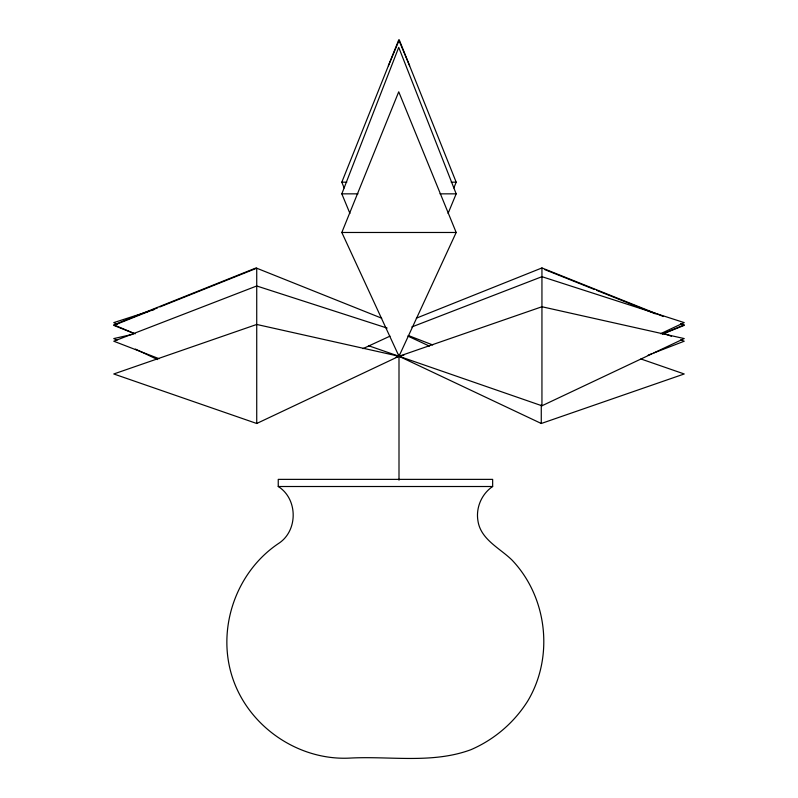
<?xml version="1.0" encoding="UTF-8"?>
<svg xmlns="http://www.w3.org/2000/svg" width="798" height="798" viewBox="0 0 798 798"><rect width="100%" height="100%" fill="white"/><g stroke="black" fill="none" stroke-linecap="round" stroke-linejoin="round"><path stroke-width="1.2" d="M349.923 213.405L341.823 193.844L398.731 47.371L456.177 193.844L448.077 213.405M344.128 187.939L341.823 182.173L398.731 39.9L409.613 65.775M453.872 187.939L456.177 182.173L399.269 39.9L388.387 65.775M403.868 355.18L399 356.267L341.823 232.477L398.731 91.79L456.177 232.477L399 356.267L256.727 423.489L113.785 373.973L256.727 324.457L399 356.267L541.273 423.489L684.215 373.973L640.864 358.95M492.655 486.511C481.693 493.872 475.748 507.678 477.922 520.695C480.576 539.478 499.897 548.136 511.997 560.056C547.438 597.253 554.101 656.963 527.717 701.053C514.111 722.659 494.311 739.606 470.86 749.721C432.107 764.045 389.993 755.886 349.714 758.1C298.402 760.694 248.806 726.779 232.617 678.021C216.308 629.293 235.629 572.405 278.243 543.687C298.163 531.209 298.163 498.999 278.243 486.511L278.243 479.369L492.655 479.369L492.655 486.511L278.243 486.511M390.003 336.138L362.95 348.646M660.584 333.714L684.215 322.611L541.942 276.687L411.788 326.971M368.536 345.714L541.942 405.783L684.215 338.571L541.942 306.751L395.489 357.484M663.966 333.365L684.215 324.846L680.744 323.459M149.515 311.09L113.785 325.385L133.386 333.225M151.829 310.163L157.585 307.858M159.889 306.941L256.727 268.208L256.727 423.489M416.347 318.173L541.942 267.938L663.397 316.517M662.31 334.143L684.215 325.385L680.754 323.998M648.185 355.13L651.677 353.783M654.001 352.886L684.215 341.215L680.734 339.868M154.094 309.604L113.785 322.611L117.156 324.197M133.236 334.212L113.785 338.571L117.017 340.138M341.823 182.173L346.801 182.173M451.199 182.173L456.177 182.173M341.823 193.844L357.983 193.844M440.017 193.844L456.177 193.844M341.823 232.477L456.177 232.477M387.14 328.088L256.727 285.983L113.785 341.215L159.111 358.721M663.298 333.135L671.437 336.277M408.297 335.509L432.706 344.936M544.735 269.584L594.301 289.415M596.605 290.342L655.397 313.853M381.713 318.203L256.058 267.938L113.785 324.846L135.161 333.843M429.404 346.103L407.997 336.138M157.575 359.569L135.351 349.065M541.942 267.938L541.942 405.783M541.273 404.915L541.273 423.489M399 354.322L399 480.177"/></g></svg>
